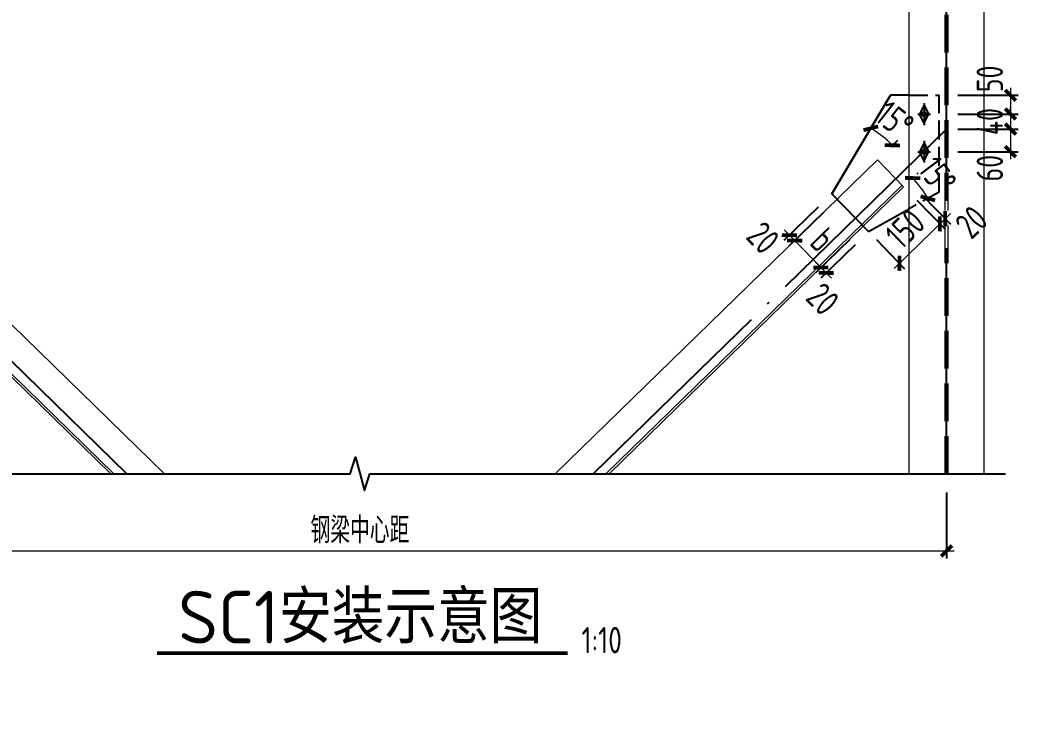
# Model space of a CAD drawing. Extents: x -2746917 to -971774, y -3334247 to -3250358.
# Drawn here: x -1810570 to -1797301, y -3306206 to -3297047 of the extents above; entities that cross this region are included whole.
import ezdxf
from ezdxf.enums import TextEntityAlignment as Align

# ---------------------------------------------------------------- set-up
doc = ezdxf.new("R2010")
doc.units = 0
doc.header["$LTSCALE"] = 1000
doc.header["$MEASUREMENT"] = 0
doc.header["$PDMODE"] = 35
doc.linetypes.add('DASH', pattern=[0.35, 0.25, -0.1])
doc.linetypes.add('DOTE', pattern=[2.42, 2, -0.2, 0.02, -0.2])
doc.layers.get('0').update_dxf_attribs({"linetype": 'CONTINUOUS'})
doc.layers.get('Defpoints').update_dxf_attribs({"linetype": 'CONTINUOUS'})
for name, color, linetype in [('AXIS', 253, 'DOTE'), ('BEAM_CON', 4, 'CONTINUOUS'), ('BOLT', 7, 'CONTINUOUS'), ('DIM', 3, 'CONTINUOUS'), ('NUM', 7, 'CONTINUOUS'), ('TEXT', 7, 'CONTINUOUS'), ('THIN', 7, 'CONTINUOUS')]:
    doc.layers.add(name, color=color, linetype=linetype)
doc.styles.add('TSSD_Dimension', font='tssdeng.shx', dxfattribs={"width": 0.75, "bigfont": 'Hztxt.shx'})
doc.styles.add('TSSD_Label', font='tssdeng.shx', dxfattribs={"width": 0.75, "bigfont": 'hztxt.shx'})
doc.styles.add('TSSD_Norm', font='tssdeng.shx', dxfattribs={"width": 0.75, "bigfont": 'hztxt.shx'})
doc.dimstyles.new('TSSD_20_100', dxfattribs={"dimtxt": 350, "dimasz": 100, "dimexe": 100, "dimexo": 250, "dimgap": 100, "dimtad": 1, "dimdec": 0, "dimlfac": 0.2, "dimzin": 0, "dimdsep": 46, "dimtxsty": 'TSSD_Dimension', "dimblk": 'ARCHTICK', "dimcen": 0, "dimdle": 100, "dimclrt": 7, "dimadec": 0, "dimazin": 0, "dimtfac": 1, "dimtdec": 0, "dimtix": 1, "dimtmove": 2, "dimatfit": 3, "dimfxl": 1, "dimtolj": 1, "dimtzin": 0, "dimlwd": 5, "dimarcsym": 0})

# ---------------------------------------------------------------- blocks, each defined once
blk = doc.blocks.new('_ArchTick')
at = {"color": 0, "const_width": 0.5}
blk.add_lwpolyline([(-0.71, -0.71), (0.71, 0.71)], dxfattribs=at)
blk = doc.blocks.new('*D3221')
at = {"layer": 'Defpoints', "color": 0, "ltscale": 1.5}
for p in [(-1813102, -3298048), (-1812943, -3298554), (-1812929, -3298907), (-1812322, -3299358), (-1805806, -3305848)]:
    blk.add_point(p, dxfattribs=at)
at = {"layer": 'DIM', "color": 0, "lineweight": -2, "ltscale": 1.5}
blk.add_line((-1813108, -3298732), (-1813200, -3298643), dxfattribs=at)
at = {"layer": 'DIM', "color": 0, "lineweight": 5, "ltscale": 1.5}
blk.add_arc((-1812125, -3299690), 1400, 120.7441, 135.7441, dxfattribs=at)
at = {"layer": 'DIM', "color": 0, "lineweight": 5, "ltscale": 1.5, "xscale": 100, "yscale": 100, "zscale": 100}
for p, rotation in [((-1812841, -3298487), 30.74405920289648), ((-1813128, -3298713), 225.7440592028984)]:
    blk.add_blockref('_ArchTick', p, dxfattribs=dict(at, rotation=rotation))
at = {"layer": 'DIM', "color": 7, "ltscale": 1.5, "insert": (-1813162, -3298375), "char_height": 350, "attachment_point": 5, "rotation": 38.2441, "style": 'TSSD_Dimension'}
blk.add_mtext('\\A1;15°', dxfattribs=at)
blk = doc.blocks.new('*D3222')
at = {"layer": 'Defpoints', "color": 0, "ltscale": 1.5}
for p in [(-1813473, -3299232), (-1813278, -3299265), (-1813750, -3299334), (-1812811, -3299860), (-1806155, -3306206)]:
    blk.add_point(p, dxfattribs=at)
at = {"layer": 'DIM', "color": 0, "lineweight": -2, "ltscale": 1.5}
blk.add_line((-1813457, -3299090), (-1813470, -3299078), dxfattribs=at)
at = {"layer": 'DIM', "color": 0, "lineweight": 5, "ltscale": 1.5}
blk.add_arc((-1812474, -3300049), 1290, 135.7441, 150.7441, dxfattribs=at)
at = {"layer": 'DIM', "color": 0, "lineweight": 5, "ltscale": 1.5, "xscale": 100, "yscale": 100, "zscale": 100}
for p, rotation in [((-1813398, -3299148), 45.74405920289289), ((-1813600, -3299418), 240.7440592029241)]:
    blk.add_blockref('_ArchTick', p, dxfattribs=dict(at, rotation=rotation))
at = {"layer": 'DIM', "color": 7, "ltscale": 1.5, "insert": (-1813728, -3299112), "char_height": 350, "attachment_point": 5, "rotation": 53.2441, "style": 'TSSD_Dimension'}
blk.add_mtext('\\A1;15°', dxfattribs=at)
blk = doc.blocks.new('A$C7C2454F9')
at = {"layer": 'BOLT'}
for p, q in [((217, 41), (8, -160)), ((54, 2), (171, -121)), ((199, 23), (71, -16)), ((199, 23), (154, -103)), ((26, -142), (71, -16)), ((26, -142), (154, -103))]:
    blk.add_line(p, q, dxfattribs=at)
at = {"layer": 'BOLT', "const_width": 40}
blk.add_lwpolyline([(127, -46, 1), (98, -73, 1), (127, -46)], format="xyb", dxfattribs=at)
blk = doc.blocks.new('*D3208')
at = {"layer": 'Defpoints', "color": 0, "ltscale": 1.5}
for p in [(-1799359, -3299788), (-1799289, -3299860), (-1799923, -3300337)]:
    blk.add_point(p, dxfattribs=at)
at = {"layer": 'DIM', "color": 0, "lineweight": -2, "ltscale": 1.5}
for p, q in [((-1799538, -3299963), (-1799994, -3300407)), ((-1799468, -3300034), (-1799924, -3300479))]:
    blk.add_line(p, q, dxfattribs=at)
at = {"layer": 'DIM', "color": 0, "lineweight": 5, "ltscale": 1.5}
for p, q in [((-1799923, -3300337), (-1799992, -3300266)), ((-1799853, -3300409), (-1799923, -3300337)), ((-1799853, -3300409), (-1799783, -3300481))]:
    blk.add_line(p, q, dxfattribs=at)
at = {"layer": 'DIM', "color": 0, "lineweight": 5, "ltscale": 1.5, "xscale": 100, "yscale": 100, "zscale": 100}
for p, rotation in [((-1799923, -3300337), 314.2559407971823), ((-1799853, -3300409), 134.2559407971823)]:
    blk.add_blockref('_ArchTick', p, dxfattribs=dict(at, rotation=rotation))
at = {"layer": 'DIM', "color": 7, "ltscale": 1.5, "insert": (-1799897, -3300757), "char_height": 350, "attachment_point": 5, "rotation": 314.2559, "style": 'TSSD_Dimension'}
blk.add_mtext('\\A1;20', dxfattribs=at)
blk = doc.blocks.new('*D3209')
at = {"layer": 'Defpoints', "color": 0, "ltscale": 1.5}
for p in [(-1799708, -3299430), (-1799359, -3299788), (-1800271, -3299979)]:
    blk.add_point(p, dxfattribs=at)
at = {"layer": 'DIM', "color": 0, "lineweight": -2, "ltscale": 1.5}
for p, q in [((-1799887, -3299604), (-1800343, -3300049)), ((-1799538, -3299963), (-1799994, -3300407))]:
    blk.add_line(p, q, dxfattribs=at)
at = {"layer": 'DIM', "color": 0, "lineweight": 5, "ltscale": 1.5}
blk.add_line((-1799853, -3300409), (-1800341, -3299908), dxfattribs=at)
at = {"layer": 'DIM', "color": 0, "lineweight": 5, "ltscale": 1.5, "xscale": 100, "yscale": 100, "zscale": 100}
for p, rotation in [((-1800271, -3299979), 134.2559408155973), ((-1799923, -3300337), 314.2559408155973)]:
    blk.add_blockref('_ArchTick', p, dxfattribs=dict(at, rotation=rotation))
at = {"layer": 'DIM', "color": 7, "ltscale": 1.5, "insert": (-1799900, -3299966), "char_height": 350, "attachment_point": 5, "rotation": 314.2559, "style": 'TSSD_Dimension'}
blk.add_mtext('\\A1;b', dxfattribs=at)
blk = doc.blocks.new('*D3210')
at = {"layer": 'Defpoints', "color": 0, "ltscale": 1.5}
for p in [(-1799778, -3299358), (-1799708, -3299430), (-1800341, -3299908)]:
    blk.add_point(p, dxfattribs=at)
at = {"layer": 'DIM', "color": 0, "lineweight": -2, "ltscale": 1.5}
for p, q in [((-1799957, -3299533), (-1800413, -3299978)), ((-1799887, -3299604), (-1800343, -3300049))]:
    blk.add_line(p, q, dxfattribs=at)
at = {"layer": 'DIM', "color": 0, "lineweight": 5, "ltscale": 1.5}
for p, q in [((-1800341, -3299908), (-1800411, -3299836)), ((-1800271, -3299979), (-1800341, -3299908)), ((-1800271, -3299979), (-1800202, -3300051))]:
    blk.add_line(p, q, dxfattribs=at)
at = {"layer": 'DIM', "color": 0, "lineweight": 5, "ltscale": 1.5, "xscale": 100, "yscale": 100, "zscale": 100}
for p, rotation in [((-1800341, -3299908), 314.2559408155973), ((-1800271, -3299979), 134.2559408155973)]:
    blk.add_blockref('_ArchTick', p, dxfattribs=dict(at, rotation=rotation))
at = {"layer": 'DIM', "color": 7, "ltscale": 1.5, "insert": (-1800691, -3299943), "char_height": 350, "attachment_point": 5, "rotation": 314.2559, "style": 'TSSD_Dimension'}
blk.add_mtext('\\A1;20', dxfattribs=at)
blk = doc.blocks.new('*D3211')
at = {"layer": 'Defpoints', "color": 0, "ltscale": 1.5}
for p in [(-1798350, -3298048), (-1798350, -3298298), (-1797401, -3298298)]:
    blk.add_point(p, dxfattribs=at)
at = {"layer": 'DIM', "color": 0, "lineweight": 5, "ltscale": 1.5}
blk.add_line((-1797401, -3297948), (-1797401, -3298398), dxfattribs=at)
at = {"layer": 'DIM', "color": 0, "lineweight": -2, "ltscale": 1.5}
for p, q in [((-1798100, -3298048), (-1797301, -3298048)), ((-1798100, -3298298), (-1797301, -3298298))]:
    blk.add_line(p, q, dxfattribs=at)
at = {"layer": 'DIM', "color": 0, "lineweight": 5, "ltscale": 1.5, "xscale": 100, "yscale": 100, "zscale": 100}
for p, rotation in [((-1797401, -3298048), 90), ((-1797401, -3298298), 270)]:
    blk.add_blockref('_ArchTick', p, dxfattribs=dict(at, rotation=rotation))
at = {"layer": 'DIM', "color": 7, "ltscale": 1.5, "insert": (-1797676, -3297830), "char_height": 350, "attachment_point": 5, "rotation": 90, "style": 'TSSD_Dimension'}
blk.add_mtext('\\A1;50', dxfattribs=at)
blk = doc.blocks.new('*D3212')
at = {"layer": 'Defpoints', "color": 0, "ltscale": 1.5}
for p in [(-1798350, -3298298), (-1798350, -3298498), (-1797401, -3298498)]:
    blk.add_point(p, dxfattribs=at)
at = {"layer": 'DIM', "color": 0, "lineweight": 5, "ltscale": 1.5}
for p, q in [((-1797401, -3298298), (-1797401, -3298198)), ((-1797401, -3298298), (-1797401, -3298498)), ((-1797401, -3298498), (-1797401, -3298598))]:
    blk.add_line(p, q, dxfattribs=at)
at = {"layer": 'DIM', "color": 0, "lineweight": -2, "ltscale": 1.5}
for p, q in [((-1798100, -3298298), (-1797301, -3298298)), ((-1798100, -3298498), (-1797301, -3298498))]:
    blk.add_line(p, q, dxfattribs=at)
at = {"layer": 'DIM', "color": 0, "lineweight": 5, "ltscale": 1.5, "xscale": 100, "yscale": 100, "zscale": 100}
for p, rotation in [((-1797401, -3298298), 270), ((-1797401, -3298498), 90)]:
    blk.add_blockref('_ArchTick', p, dxfattribs=dict(at, rotation=rotation))
at = {"layer": 'DIM', "color": 7, "ltscale": 1.5, "insert": (-1797676, -3298398), "char_height": 350, "attachment_point": 5, "rotation": 90, "style": 'TSSD_Dimension'}
blk.add_mtext('\\A1;40', dxfattribs=at)
blk = doc.blocks.new('*D3213')
at = {"layer": 'Defpoints', "color": 0, "ltscale": 1.5}
for p in [(-1798350, -3298498), (-1798350, -3298798), (-1797401, -3298798)]:
    blk.add_point(p, dxfattribs=at)
at = {"layer": 'DIM', "color": 0, "lineweight": -2, "ltscale": 1.5}
for p, q in [((-1798100, -3298498), (-1797301, -3298498)), ((-1798100, -3298798), (-1797301, -3298798))]:
    blk.add_line(p, q, dxfattribs=at)
at = {"layer": 'DIM', "color": 0, "lineweight": 5, "ltscale": 1.5}
blk.add_line((-1797401, -3298398), (-1797401, -3298898), dxfattribs=at)
at = {"layer": 'DIM', "color": 0, "lineweight": 5, "ltscale": 1.5, "xscale": 100, "yscale": 100, "zscale": 100}
for p, rotation in [((-1797401, -3298498), 90), ((-1797401, -3298798), 270)]:
    blk.add_blockref('_ArchTick', p, dxfattribs=dict(at, rotation=rotation))
at = {"layer": 'DIM', "color": 7, "ltscale": 1.5, "insert": (-1797676, -3299017), "char_height": 350, "attachment_point": 5, "rotation": 90, "style": 'TSSD_Dimension'}
blk.add_mtext('\\A1;60', dxfattribs=at)
blk = doc.blocks.new('*D3214')
at = {"layer": 'Defpoints', "color": 0, "ltscale": 1.5}
for p in [(-1798998, -3298048), (-1799061, -3298629), (-1799171, -3298907), (-1799778, -3299358), (-1806294, -3305848)]:
    blk.add_point(p, dxfattribs=at)
at = {"layer": 'DIM', "color": 0, "lineweight": -2, "ltscale": 1.5}
blk.add_line((-1798991, -3298732), (-1798900, -3298643), dxfattribs=at)
at = {"layer": 'DIM', "color": 0, "lineweight": 5, "ltscale": 1.5}
blk.add_arc((-1799975, -3299690), 1400, 44.2559, 59.2559, dxfattribs=at)
at = {"layer": 'DIM', "color": 0, "lineweight": 5, "ltscale": 1.5, "xscale": 100, "yscale": 100, "zscale": 100}
for p, rotation in [((-1799259, -3298487), 149.2559407971105), ((-1798972, -3298713), 314.2559407971014)]:
    blk.add_blockref('_ArchTick', p, dxfattribs=dict(at, rotation=rotation))
at = {"layer": 'DIM', "color": 7, "ltscale": 1.5, "insert": (-1798938, -3298375), "char_height": 350, "attachment_point": 5, "rotation": 321.7559, "style": 'TSSD_Dimension'}
blk.add_mtext('\\A1;15°', dxfattribs=at)
blk = doc.blocks.new('*D3215')
at = {"layer": 'Defpoints', "color": 0, "ltscale": 1.5}
for p in [(-1798822, -3299265), (-1798560, -3299322), (-1798350, -3299334), (-1799289, -3299860), (-1805945, -3306206)]:
    blk.add_point(p, dxfattribs=at)
at = {"layer": 'DIM', "color": 0, "lineweight": -2, "ltscale": 1.5}
blk.add_line((-1798643, -3299090), (-1798630, -3299078), dxfattribs=at)
at = {"layer": 'DIM', "color": 0, "lineweight": 5, "ltscale": 1.5}
blk.add_arc((-1799626, -3300049), 1290, 29.2559, 44.2559, dxfattribs=at)
at = {"layer": 'DIM', "color": 0, "lineweight": 5, "ltscale": 1.5, "xscale": 100, "yscale": 100, "zscale": 100}
for p, rotation in [((-1798702, -3299148), 134.2559407971015), ((-1798500, -3299418), 299.255940797042)]:
    blk.add_blockref('_ArchTick', p, dxfattribs=dict(at, rotation=rotation))
at = {"layer": 'DIM', "color": 7, "ltscale": 1.5, "insert": (-1798372, -3299112), "char_height": 350, "attachment_point": 5, "rotation": 306.7559, "style": 'TSSD_Dimension'}
blk.add_mtext('\\A1;15°', dxfattribs=at)
blk = doc.blocks.new('*D3216')
at = {"layer": 'Defpoints', "color": 0, "ltscale": 1.5}
for p in [(-1798822, -3299265), (-1798750, -3299195), (-1798341, -3299758)]:
    blk.add_point(p, dxfattribs=at)
at = {"layer": 'DIM', "color": 0, "lineweight": -2, "ltscale": 1.5}
for p, q in [((-1798576, -3299374), (-1798200, -3299760)), ((-1798647, -3299444), (-1798272, -3299829))]:
    blk.add_line(p, q, dxfattribs=at)
at = {"layer": 'DIM', "color": 0, "lineweight": 5, "ltscale": 1.5}
for p, q in [((-1798270, -3299688), (-1798341, -3299758)), ((-1798270, -3299688), (-1798198, -3299618)), ((-1798341, -3299758), (-1798413, -3299827))]:
    blk.add_line(p, q, dxfattribs=at)
at = {"layer": 'DIM', "color": 0, "lineweight": 5, "ltscale": 1.5, "xscale": 100, "yscale": 100, "zscale": 100}
for p, rotation in [((-1798270, -3299688), 224.2559407968124), ((-1798341, -3299758), 44.2559407968124)]:
    blk.add_blockref('_ArchTick', p, dxfattribs=dict(at, rotation=rotation))
at = {"layer": 'DIM', "color": 7, "ltscale": 1.5, "insert": (-1797921, -3299733), "char_height": 350, "attachment_point": 5, "rotation": 44.2559, "style": 'TSSD_Dimension'}
blk.add_mtext('\\A1;20', dxfattribs=at)
blk = doc.blocks.new('*D3217')
at = {"layer": 'Defpoints', "color": 0, "ltscale": 1.5}
for p in [(-1798822, -3299265), (-1799359, -3299788), (-1798878, -3300281)]:
    blk.add_point(p, dxfattribs=at)
at = {"layer": 'DIM', "color": 0, "lineweight": -2, "ltscale": 1.5}
for p, q in [((-1798647, -3299444), (-1798272, -3299829)), ((-1799184, -3299967), (-1798809, -3300353))]:
    blk.add_line(p, q, dxfattribs=at)
at = {"layer": 'DIM', "color": 0, "lineweight": 5, "ltscale": 1.5}
blk.add_line((-1798270, -3299688), (-1798950, -3300351), dxfattribs=at)
at = {"layer": 'DIM', "color": 0, "lineweight": 5, "ltscale": 1.5, "xscale": 100, "yscale": 100, "zscale": 100}
for p, rotation in [((-1798341, -3299758), 44.25594080321341), ((-1798878, -3300281), 224.2559408032133)]:
    blk.add_blockref('_ArchTick', p, dxfattribs=dict(at, rotation=rotation))
at = {"layer": 'DIM', "color": 7, "ltscale": 1.5, "insert": (-1798802, -3299822), "char_height": 350, "attachment_point": 5, "rotation": 44.2559, "style": 'TSSD_Dimension'}
blk.add_mtext('\\A1;150', dxfattribs=at)
blk = doc.blocks.new('*D3243')
at = {"layer": 'Defpoints', "color": 0}
for p in [(-1813850, -3303079, -48), (-1798250, -3303079), (-1798250, -3304105)]:
    blk.add_point(p, dxfattribs=at)
at = {"layer": 'DIM', "color": 0, "lineweight": -2}
for p, q in [((-1813850, -3303329), (-1813850, -3304205)), ((-1798250, -3303329), (-1798250, -3304205))]:
    blk.add_line(p, q, dxfattribs=at)
at = {"layer": 'DIM', "color": 0, "lineweight": 5}
blk.add_line((-1813950, -3304105), (-1798150, -3304105), dxfattribs=at)
at = {"layer": 'DIM', "color": 0, "lineweight": 5, "xscale": 100, "yscale": 100, "zscale": 100, "rotation": 180}
blk.add_blockref('_ArchTick', (-1813850, -3304105), dxfattribs=at)
at = {"layer": 'DIM', "color": 0, "lineweight": 5, "xscale": 100, "yscale": 100, "zscale": 100}
blk.add_blockref('_ArchTick', (-1798250, -3304105), dxfattribs=at)
at = {"layer": 'DIM', "color": 7, "lineweight": 9, "insert": (-1806050, -3303830), "char_height": 350, "attachment_point": 5, "style": 'TSSD_Dimension'}
blk.add_mtext('\\A1;钢梁中心距', dxfattribs=at)

msp = doc.modelspace()

# ---------------------------------------------------------------- linework, layer by layer
at = {"ltscale": 1.5}
for p, q in [((-1798998.29, -3298048.35), (-1799777.51, -3299358.41)), ((-1799777.51, -3299358.41), (-1799023.45, -3298090.66)), ((-1798749.99, -3298048.35), (-1798998.29, -3298048.35)), ((-1799289, -3299859.77), (-1799777.51, -3299358.41)), ((-1799777.51, -3299358.41), (-1799289, -3299859.77)), ((-1799289, -3299859.77), (-1798749.99, -3299557.84)), ((-1799289, -3299859.77), (-1798749.99, -3299557.84))]:
    msp.add_line(p, q, dxfattribs=at)
at = {"linetype": 'DASH'}
for p, q in [((-1798749.99, -3298048.35), (-1798349.99, -3298048.35)), ((-1798349.99, -3299333.77), (-1798349.99, -3298048.35)), ((-1798349.99, -3299333.77), (-1798749.99, -3299557.84))]:
    msp.add_line(p, q, dxfattribs=at)
at = {"layer": 'AXIS', "ltscale": 1.5}
for p, q in [((-1798249.99, -3303078.95), (-1798249.99, -3277498.35)), ((-1813849.99, -3298498.35), (-1809148.86, -3303078.95)), ((-1798249.99, -3298498.35), (-1802951.13, -3303078.95))]:
    msp.add_line(p, q, dxfattribs=at)
at = {"layer": 'BEAM_CON', "lineweight": 5}
for p, q in [((-1798749.99, -3303078.95), (-1798749.99, -3277498.35)), ((-1797749.99, -3303078.95), (-1797749.99, -3277498.35)), ((-1812929.44, -3298906.63), (-1808647.33, -3303078.95)), ((-1799170.55, -3298906.63), (-1803452.66, -3303078.95)), ((-1798821.62, -3299264.75), (-1799170.55, -3298906.63)), ((-1813278.37, -3299264.75), (-1809363.8, -3303078.95)), ((-1813257.43, -3299243.26), (-1809320.81, -3303078.95)), ((-1798842.55, -3299243.26), (-1802779.18, -3303078.95)), ((-1798821.62, -3299264.75), (-1802736.19, -3303078.95))]:
    msp.add_line(p, q, dxfattribs=at)
at = {"layer": 'BEAM_CON', "linetype": 'DASH', "lineweight": 5, "ltscale": 2}
for p, q in [((-1798269.99, -3303078.95), (-1798269.99, -3277498.35)), ((-1798229.99, -3303078.95), (-1798229.99, -3277498.35))]:
    msp.add_line(p, q, dxfattribs=at)
at = {"layer": 'NUM', "const_width": 50}
msp.add_lwpolyline([(-1808748.52, -3305464.6), (-1803286.5, -3305464.6)], dxfattribs=at)
at = {"layer": 'THIN', "ltscale": 1.5}
msp.add_lwpolyline([(-1814629.99, -3303078.95), (-1806179.99, -3303078.95), (-1806109.99, -3302858.95), (-1805989.99, -3303298.95), (-1805919.99, -3303078.95), (-1797469.99, -3303078.95)], dxfattribs=at)

# ---------------------------------------------------------------- block references
at = {"layer": 'NUM', "ltscale": 1.5, "rotation": 46.36500195801585}
for p in [(-1798670.71, -3298338.89), (-1798670.71, -3298838.89)]:
    msp.add_blockref('A$C7C2454F9', p, dxfattribs=at)

# ---------------------------------------------------------------- texts
at = {"layer": 'TEXT', "color": 0, "lineweight": 5, "style": 'TSSD_Norm'}
msp.add_text('SC1安装示意图', height=700, dxfattribs=at).set_placement((-1806045.43, -3304946.25), align=Align.MIDDLE)
at = {"layer": 'TEXT', "lineweight": 9, "style": 'TSSD_Label', "width": 0.8}
msp.add_text('1:10', height=350, dxfattribs=at).set_placement((-1803104.24, -3305464.6))

# ---------------------------------------------------------------- dimensions: what is measured, and where the dimension line sits
at = {"layer": 'DIM', "ltscale": 1.5}
for base, p1, p2, angle, picture, middle, dimtype in [((-1797401.1, -3298298.35), (-1798349.99, -3298048.35), (-1798349.99, -3298298.35), 270, '*D3211', (-1797676.1, -3297830.05), 160), ((-1797401.1, -3298798.35), (-1798349.99, -3298498.35), (-1798349.99, -3298798.35), 270, '*D3213', (-1797676.1, -3299016.65), 160), ((-1798341.32, -3299757.68), (-1798749.99, -3299194.96), (-1798821.62, -3299264.75), 224.255941, '*D3216', (-1797921.43, -3299732.51), 161), ((-1800341.29, -3299907.73), (-1799707.72, -3299430.03), (-1799777.51, -3299358.41), 314.255941, '*D3210', (-1800690.59, -3299943.29), 160), ((-1799922.57, -3300337.47), (-1799289, -3299859.77), (-1799358.79, -3299788.15), 134.255941, '*D3208', (-1799897.4, -3300757.36), 161)]:
    dim = msp.add_linear_dim(base=base, p1=p1, p2=p2, angle=angle, dimstyle='TSSD_20_100', dxfattribs=at)
    dim.commit()
    dim.dimension.update_dxf_attribs({"geometry": picture, "text_midpoint": middle, "dimtype": dimtype})
for base, line1, line2, picture, middle in [((-1812943.06, -3298553.82), ((-1813101.7, -3298048.35), (-1812322.48, -3299358.41)), ((-1812929.44, -3298906.63), (-1805805.74, -3305847.67)), '*D3221', (-1813162.09, -3298374.61)), ((-1799060.97, -3298629.45), ((-1798998.29, -3298048.35), (-1799777.51, -3299358.41)), ((-1799170.55, -3298906.63), (-1806294.25, -3305847.67)), '*D3214', (-1798937.9, -3298374.61)), ((-1813473.05, -3299232.08), ((-1812810.99, -3299859.77), (-1813749.99, -3299333.77)), ((-1813278.37, -3299264.75), (-1806154.67, -3306205.79)), '*D3222', (-1813728.04, -3299111.88)), ((-1798559.58, -3299322.27), ((-1799289, -3299859.77), (-1798349.99, -3299333.77)), ((-1798821.62, -3299264.75), (-1805945.31, -3306205.79)), '*D3215', (-1798371.95, -3299111.88))]:
    dim = msp.add_angular_dim_2l(base=base, line1=line1, line2=line2, dimstyle='TSSD_20_100', dxfattribs=at)
    dim.commit()
    dim.dimension.update_dxf_attribs({"geometry": picture, "text_midpoint": middle})
for base, p1, p2, angle, picture, middle in [((-1797401.1, -3298498.35), (-1798349.99, -3298298.35), (-1798349.99, -3298498.35), 270, '*D3212', (-1797676.1, -3298398.35)), ((-1798878.5, -3300281.08), (-1798821.62, -3299264.75), (-1799358.79, -3299788.15), 44.255941, '*D3217', (-1798801.82, -3299822.42))]:
    dim = msp.add_linear_dim(base=base, p1=p1, p2=p2, angle=angle, dimstyle='TSSD_20_100', dxfattribs=at)
    dim.commit()
    dim.dimension.update_dxf_attribs({"geometry": picture, "text_midpoint": middle})
dim = msp.add_linear_dim(base=(-1800271.5, -3299979.35), p1=(-1799358.79, -3299788.15), p2=(-1799707.72, -3299430.03), angle=314.255941, text='b', dimstyle='TSSD_20_100', dxfattribs=at)
dim.commit()
dim.dimension.update_dxf_attribs({"geometry": '*D3209', "text_midpoint": (-1799900.07, -3299966.5)})
at = {"layer": 'DIM', "lineweight": 9}
dim = msp.add_linear_dim(base=(-1798249.99, -3304105.2), p1=(-1813849.99, -3303078.95, -48), p2=(-1798249.99, -3303078.95), text='钢梁中心距', dimstyle='TSSD_20_100', dxfattribs=at)
dim.commit()
dim.dimension.update_dxf_attribs({"geometry": '*D3243', "text_midpoint": (-1806049.99, -3303830.2)})

doc.saveas('drawing.dxf')
